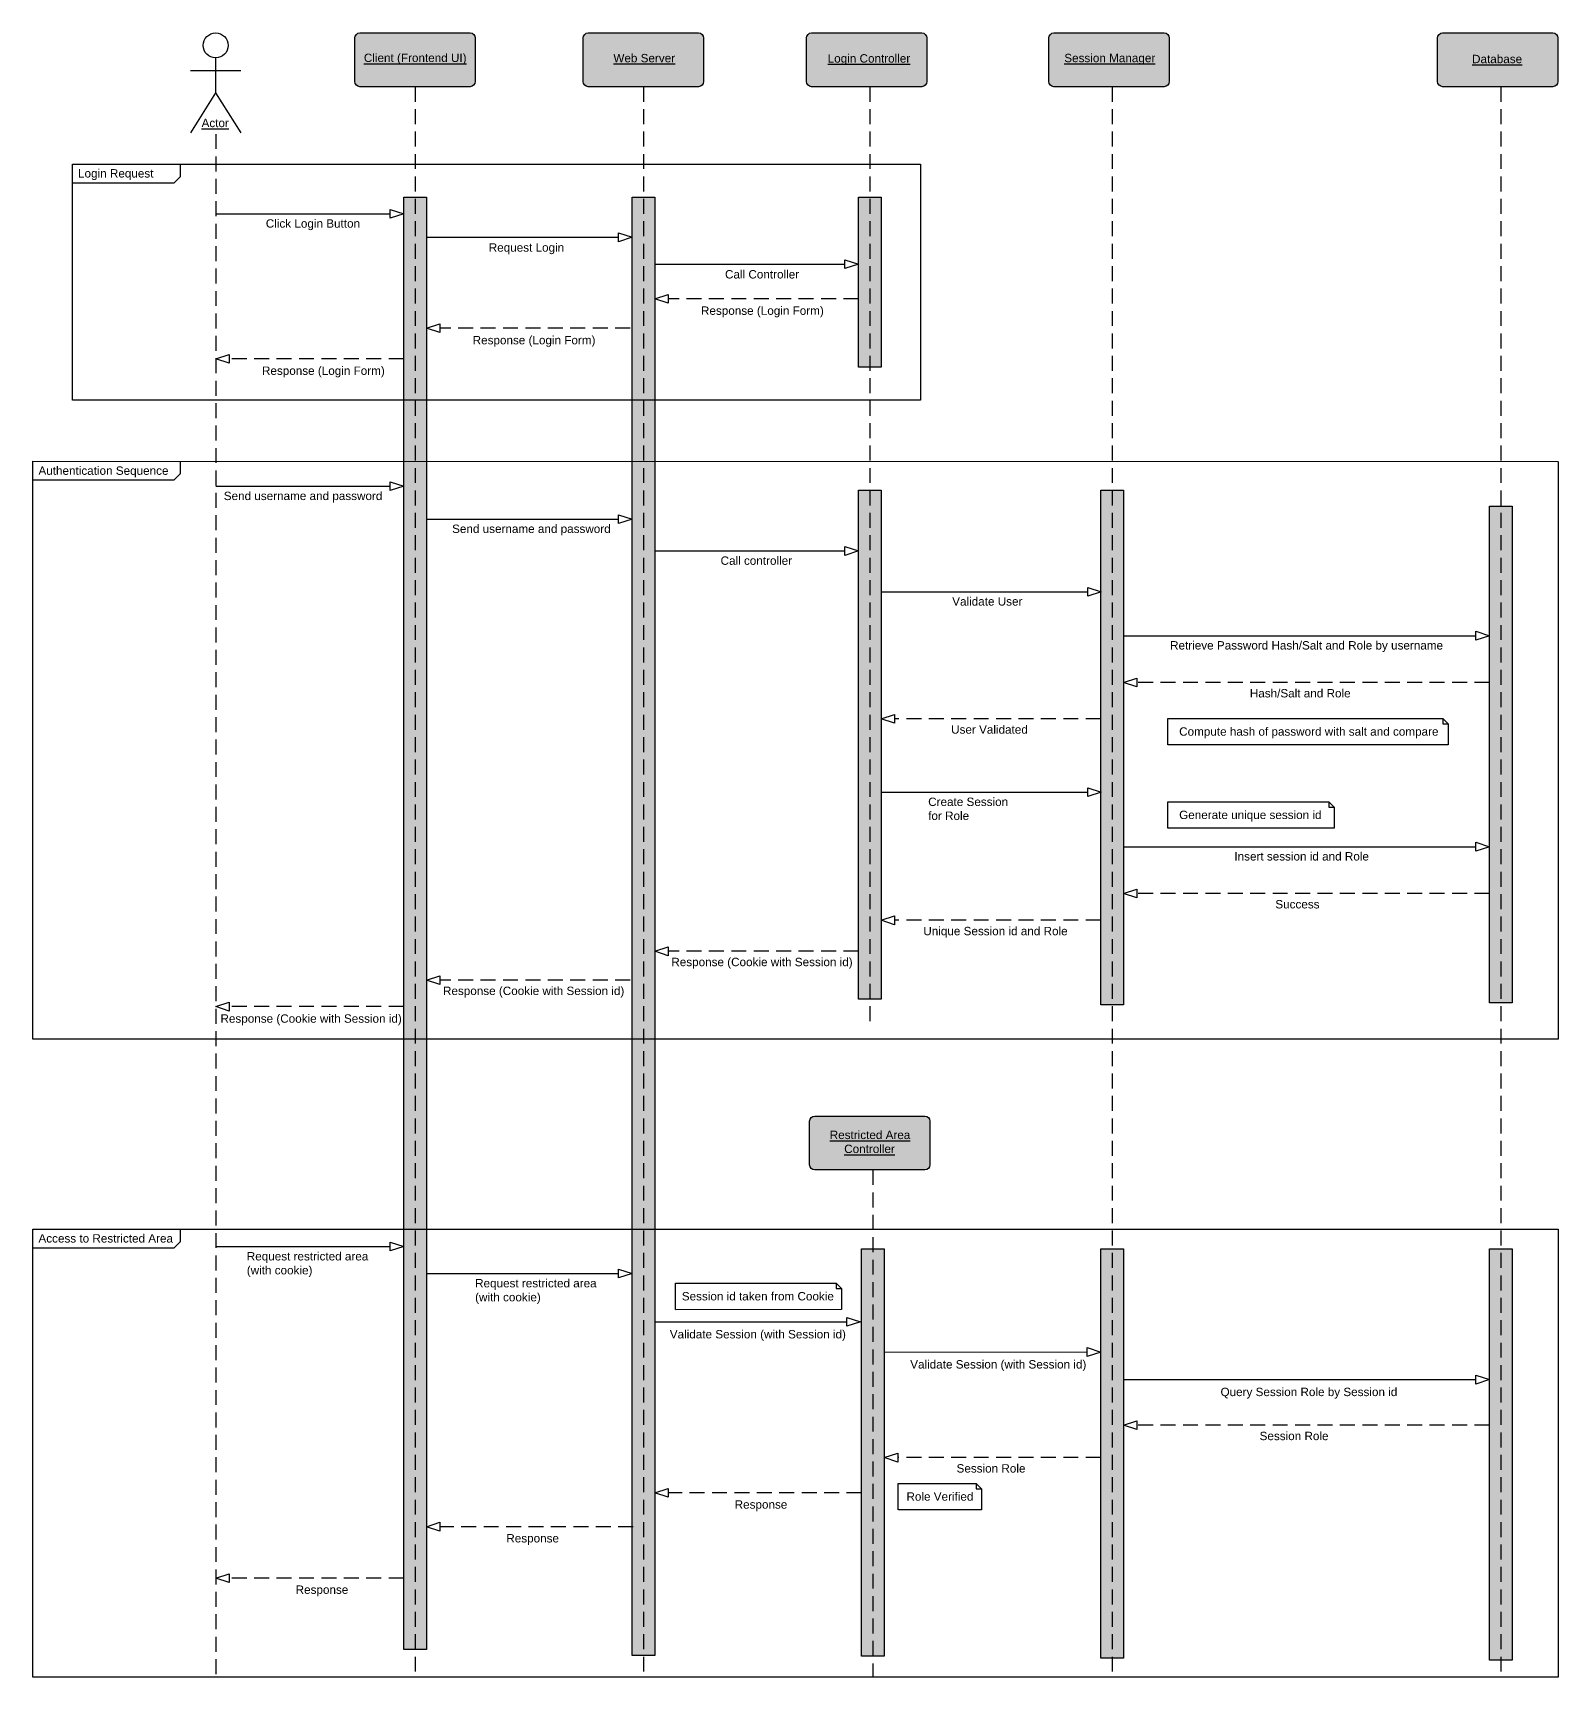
# Model space of a CAD drawing. Extents: x 417 to 2318, y -3 to 697.
# Drawn here: x 417 to 1055, y -3 to 685 of the extents above; entities that cross this region are included whole.
import ezdxf

# ---------------------------------------------------------------- set-up
doc = ezdxf.new("R2010")
doc.units = 0
doc.header["$MEASUREMENT"] = 0
doc.linetypes.add('HIDDEN2', pattern=[0.1875, 0.125, -0.0625])
doc.layers.add('Layer 1', color=7, linetype='Continuous')
doc.styles.add('ACANSTS', font='romans.shx')

# ---------------------------------------------------------------- blocks, each defined once
blk = doc.blocks.new('1')
at = {"layer": 'Layer 1'}
for p, q in [((1365.82, 577.91), (1720.36, 577.91)), ((1365.82, 479.24), (1365.82, 577.91)), ((1410.79, 577.91), (1410.79, 572.62)), ((1720.36, 577.91), (1720.36, 479.24)), ((1410.79, 572.62), (1408.15, 569.97)), ((1408.15, 569.97), (1365.82, 569.97)), ((1720.36, 479.24), (1365.82, 479.24))]:
    blk.add_line(p, q, dxfattribs=at)
blk = doc.blocks.new('2')
at = {"layer": 'Layer 1'}
for p, q in [((488.678118, 680.349543), (488.982538, 681.330152)), ((488.982538, 681.330152), (489.464249, 682.217745)), ((489.464249, 682.217745), (490.10226, 682.991236)), ((490.10226, 682.991236), (490.875581, 683.629542)), ((490.875581, 683.629542), (491.76322, 684.11158)), ((491.76322, 684.11158), (492.744186, 684.416263)), ((492.744186, 684.416263), (493.79749, 684.52251)), ((493.79749, 684.52251), (494.850033, 684.416372)), ((494.850033, 684.416372), (495.830642, 684.111952)), ((495.830642, 684.111952), (496.718235, 683.630241)), ((496.718235, 683.630241), (497.491726, 682.99223)), ((497.491726, 682.99223), (498.130032, 682.218909)), ((498.130032, 682.218909), (498.61207, 681.33127)), ((498.61207, 681.33127), (498.916753, 680.350304)), ((488.57198, 679.297), (488.678118, 680.349543)), ((488.678227, 678.243696), (488.57198, 679.297)), ((488.98291, 677.26273), (488.678227, 678.243696)), ((489.464948, 676.375091), (488.98291, 677.26273)), ((490.103254, 675.60177), (489.464948, 676.375091)), ((490.876745, 674.963759), (490.103254, 675.60177)), ((491.764338, 674.482048), (490.876745, 674.963759)), ((492.744947, 674.177628), (491.764338, 674.482048)), ((493.79749, 674.07149), (492.744947, 674.177628)), ((494.850033, 674.177737), (493.79749, 674.07149)), ((493.798, 674.071), (493.79802, 659.44195)), ((495.830642, 674.48242), (494.850033, 674.177737)), ((496.718235, 674.964458), (495.830642, 674.48242)), ((497.491726, 675.602764), (496.718235, 674.964458)), ((498.130032, 676.376255), (497.491726, 675.602764)), ((498.61207, 677.263848), (498.130032, 676.376255)), ((498.916753, 678.244457), (498.61207, 677.263848)), ((498.916753, 680.350304), (499.023, 679.297)), ((499.023, 679.297), (498.916753, 678.244457)), ((499.023, 679.297), (499.023, 679.297)), ((483.21472, 668.84795), (504.381, 668.848)), ((493.79802, 659.44195), (483.21472, 642.72035)), ((493.79802, 659.44195), (504.38132, 642.72035))]:
    blk.add_line(p, q, dxfattribs=at)
blk = doc.blocks.new('3')
at = {"layer": 'Layer 1'}
for p, q in [((-14.2, 591.96), (623.4, 591.95)), ((-14.2, 350.37), (-14.2, 591.96)), ((47.33, 591.95), (47.33, 586.66)), ((623.54, 591.95), (623.53, 350.37)), ((47.33, 586.66), (44.68, 584.02)), ((44.68, 584.02), (-14.2, 584.02)), ((623.54, 350.37), (-14.2, 350.37))]:
    blk.add_line(p, q, dxfattribs=at)

msp = doc.modelspace()

# ---------------------------------------------------------------- hatches: boundary and pattern name
at = {"linetype": 'Continuous'}
h = msp.add_hatch(color=9, dxfattribs=at)
h.dxf.hatch_style = 1
h.paths.add_polyline_path([(602.3, 682.4), (602.13, 683.21), (601.68, 683.89), (600.99, 684.35), (600.18, 684.51), (554.12, 684.51), (553.31, 684.35), (552.62, 683.89), (552.16, 683.21), (552, 682.4), (552, 664.14), (552.16, 663.33), (552.62, 662.65), (553.31, 662.19), (554.12, 662.03), (600.18, 662.02), (600.99, 662.19), (601.67, 662.64), (602.13, 663.33), (602.29, 664.14)])
h = msp.add_hatch(color=141, dxfattribs=at)
h.dxf.hatch_style = 1
h.paths.add_polyline_path([(697.77, 682.4), (697.61, 683.21), (697.15, 683.89), (696.46, 684.35), (695.65, 684.51), (649.59, 684.51), (648.78, 684.35), (648.09, 683.89), (647.64, 683.21), (647.48, 682.4), (647.48, 664.14), (647.64, 663.33), (648.1, 662.64), (648.78, 662.19), (649.59, 662.02), (695.65, 662.02), (696.46, 662.19), (697.15, 662.64), (697.61, 663.33), (697.77, 664.14)])
h = msp.add_hatch(color=9, dxfattribs=at)
h.dxf.hatch_style = 1
h.paths.add_polyline_path([(791.14, 682.4), (790.98, 683.21), (790.52, 683.89), (789.84, 684.35), (789.03, 684.51), (742.97, 684.51), (742.16, 684.35), (741.47, 683.89), (741.01, 683.21), (740.85, 682.4), (740.85, 664.14), (741.01, 663.33), (741.47, 662.64), (742.16, 662.19), (742.97, 662.02), (789.03, 662.02), (789.84, 662.19), (790.52, 662.64), (790.98, 663.33), (791.14, 664.14)])
h = msp.add_hatch(color=254, dxfattribs=at)
h.dxf.hatch_style = 1
h.paths.add_polyline_path([(892.47, 682.4), (892.3, 683.21), (891.85, 683.89), (891.16, 684.35), (890.35, 684.51), (844.29, 684.51), (843.48, 684.35), (842.79, 683.89), (842.33, 683.21), (842.17, 682.4), (842.17, 664.14), (842.33, 663.33), (842.79, 662.64), (843.48, 662.19), (844.29, 662.02), (890.35, 662.02), (891.16, 662.19), (891.85, 662.64), (892.3, 663.33), (892.47, 664.14)])
h = msp.add_hatch(color=241, dxfattribs=at)
h.dxf.hatch_style = 1
h.paths.add_polyline_path([(1054.98, 682.4), (1054.82, 683.21), (1054.36, 683.89), (1053.68, 684.35), (1052.87, 684.51), (1006.81, 684.51), (1006, 684.35), (1005.31, 683.89), (1004.85, 683.21), (1004.69, 682.4), (1004.69, 664.14), (1004.85, 663.33), (1005.31, 662.64), (1006, 662.19), (1006.81, 662.02), (1052.86, 662.02), (1053.67, 662.19), (1054.36, 662.64), (1054.82, 663.33), (1054.98, 664.14)])
h = msp.add_hatch(color=9, dxfattribs=at)
h.dxf.hatch_style = 1
h.paths.add_polyline_path([(572.41, 8.76), (581.89, 8.76), (581.89, 615.89), (572.41, 615.89)])
h = msp.add_hatch(color=141, dxfattribs=at)
h.dxf.hatch_style = 1
h.paths.add_polyline_path([(667.88, 6.33), (677.36, 6.33), (677.36, 615.89), (667.88, 615.89)])
h = msp.add_hatch(color=9, dxfattribs=at)
h.dxf.hatch_style = 1
h.paths.add_polyline_path([(762.55, 544.86), (772.03, 544.86), (772.03, 615.89), (762.55, 615.89)])
h = msp.add_hatch(color=9, dxfattribs=at)
h.dxf.hatch_style = 1
h.paths.add_polyline_path([(762.55, 280.58), (772.03, 280.58), (772.03, 493.41), (762.55, 493.41)])
h = msp.add_hatch(color=254, dxfattribs=at)
h.dxf.hatch_style = 1
h.paths.add_polyline_path([(863.87, 278.2), (873.36, 278.2), (873.36, 493.41), (863.87, 493.41)])
h = msp.add_hatch(color=241, dxfattribs=at)
h.dxf.hatch_style = 1
h.paths.add_polyline_path([(1026.39, 279.05), (1035.87, 279.05), (1035.87, 486.73), (1026.39, 486.73)])
h = msp.add_hatch(color=9, dxfattribs=at)
h.dxf.hatch_style = 1
h.paths.add_polyline_path([(792.44, 229.6), (792.28, 230.41), (791.82, 231.1), (791.13, 231.56), (790.32, 231.72), (744.26, 231.72), (743.45, 231.56), (742.77, 231.1), (742.31, 230.41), (742.15, 229.6), (742.15, 211.35), (742.31, 210.54), (742.77, 209.85), (743.45, 209.39), (744.26, 209.23), (790.32, 209.23), (791.13, 209.39), (791.82, 209.85), (792.28, 210.54), (792.44, 211.35)])
h = msp.add_hatch(color=9, dxfattribs=at)
h.dxf.hatch_style = 1
h.paths.add_polyline_path([(763.84, 6.06), (773.33, 6.06), (773.33, 176.32), (763.84, 176.32)])
h = msp.add_hatch(color=254, dxfattribs=at)
h.dxf.hatch_style = 1
h.paths.add_polyline_path([(863.87, 5.23), (873.36, 5.23), (873.36, 176.32), (863.87, 176.32)])
h = msp.add_hatch(color=241, dxfattribs=at)
h.dxf.hatch_style = 1
h.paths.add_polyline_path([(1026.39, 4.39), (1035.87, 4.39), (1035.87, 176.32), (1026.39, 176.32)])

# ---------------------------------------------------------------- linework, layer by layer
at = {"linetype": 'HIDDEN2', "ltscale": 50}
for p, q in [((577.15, 662.02), (577.15, -2.76)), ((672.62, 662.02), (672.62, -2.76)), ((767.29, 662.02), (767.29, 268.98)), ((868.61, 662.02), (868.61, -2.76)), ((1031.13, 662.02), (1031.13, -2.76)), ((493.8, 642.24), (493.8, -2.76)), ((768.59, 209.23), (768.59, -2.76))]:
    msp.add_line(p, q, dxfattribs=at)
at = {"linetype": 'Continuous'}
for points in [[(572.41, 615.89), (581.89, 615.89), (581.89, 8.76), (572.41, 8.76)], [(667.88, 615.89), (677.36, 615.89), (677.36, 6.33), (667.88, 6.33)], [(762.55, 615.89), (772.03, 615.89), (772.03, 544.86), (762.55, 544.86)], [(762.55, 493.41), (772.03, 493.41), (772.03, 280.58), (762.55, 280.58)], [(863.87, 493.41), (873.36, 493.41), (873.36, 278.2), (863.87, 278.2)], [(1026.39, 486.73), (1035.87, 486.73), (1035.87, 279.05), (1026.39, 279.05)], [(763.84, 176.32), (773.33, 176.32), (773.33, 6.06), (763.84, 6.06)], [(863.87, 176.32), (873.36, 176.32), (873.36, 5.23), (863.87, 5.23)], [(1026.39, 176.32), (1035.87, 176.32), (1035.87, 4.39), (1026.39, 4.39)]]:
    msp.add_lwpolyline(points, close=True, dxfattribs=at)
at = {"layer": 'Layer 1'}
for p, q in [((493.8, 608.89), (566.74, 608.9)), ((566.74, 607.06), (566.74, 610.73)), ((566.74, 610.73), (572.41, 608.89)), ((572.41, 608.89), (566.74, 607.06)), ((581.89, 599.07), (662.21, 599.07)), ((662.21, 597.23), (662.21, 600.91)), ((662.21, 600.91), (667.88, 599.07)), ((667.88, 599.07), (662.21, 597.23)), ((677.36, 587.86), (756.88, 587.86)), ((756.88, 586.02), (756.88, 589.7)), ((756.88, 589.7), (762.55, 587.86)), ((762.55, 587.86), (756.88, 586.02)), ((677.36, 573.4), (683.03, 575.23)), ((683.03, 571.56), (677.36, 573.4)), ((683.03, 575.23), (683.03, 571.56)), ((581.89, 561.08), (587.56, 562.92)), ((587.56, 559.24), (581.89, 561.08)), ((587.56, 562.92), (587.56, 559.24)), ((493.8, 548.3), (499.46, 550.14)), ((499.46, 550.14), (499.46, 546.46)), ((499.46, 546.46), (493.8, 548.3)), ((493.8, 495.03), (566.74, 495.03)), ((566.74, 493.19), (566.74, 496.87)), ((566.74, 496.87), (572.41, 495.03)), ((572.41, 495.03), (566.74, 493.19)), ((581.89, 481.28), (662.21, 481.28)), ((662.21, 479.44), (662.21, 483.12)), ((662.21, 483.12), (667.88, 481.28)), ((667.88, 481.28), (662.21, 479.44)), ((677.36, 467.97), (756.88, 467.97)), ((756.88, 466.13), (756.88, 469.81)), ((756.88, 469.81), (762.55, 467.97)), ((762.55, 467.97), (756.88, 466.13)), ((772.03, 450.92), (858.42, 450.92)), ((858.42, 449.08), (858.42, 452.76)), ((858.42, 452.76), (864.09, 450.92)), ((864.09, 450.92), (858.42, 449.08)), ((1020.72, 430.72), (1020.72, 434.4)), ((1020.72, 434.4), (1026.39, 432.56)), ((873.36, 432.56), (1020.72, 432.56)), ((1026.39, 432.56), (1020.72, 430.72)), ((873.36, 412.99), (879.02, 414.82)), ((879.02, 411.15), (873.36, 412.99)), ((879.02, 414.82), (879.02, 411.15)), ((772.03, 397.82), (777.7, 399.66)), ((777.7, 399.66), (777.7, 395.98)), ((777.7, 395.98), (772.03, 397.82)), ((891.96, 397.93), (1006.88, 397.93)), ((891.96, 386.91), (891.96, 397.93)), ((1006.88, 397.93), (1009.09, 395.72)), ((1006.89, 397.8), (1006.89, 395.72)), ((1006.89, 395.72), (1008.96, 395.72)), ((1009.09, 395.72), (1009.09, 386.91)), ((1009.09, 386.91), (891.96, 386.9)), ((772.03, 367.15), (858.42, 367.15)), ((858.42, 365.31), (858.42, 368.99)), ((858.42, 368.99), (864.09, 367.15)), ((864.09, 367.15), (858.42, 365.31)), ((891.96, 352.06), (891.97, 363.08)), ((891.97, 363.1), (959.19, 363.08)), ((959.19, 363.08), (961.4, 360.88)), ((959.19, 362.96), (959.19, 360.88)), ((959.19, 360.88), (961.27, 360.88)), ((961.4, 360.88), (961.4, 352.06)), ((961.4, 352.06), (891.96, 352.04)), ((873.36, 344.36), (1020.72, 344.36)), ((1020.72, 342.52), (1020.72, 346.2)), ((1020.72, 346.2), (1026.39, 344.36)), ((1026.39, 344.36), (1020.72, 342.52)), ((873.36, 324.79), (879.02, 326.63)), ((879.02, 322.95), (873.36, 324.79)), ((879.02, 326.63), (879.02, 322.95)), ((772.03, 313.58), (777.7, 315.42)), ((777.7, 311.74), (772.03, 313.58)), ((777.7, 315.42), (777.7, 311.74)), ((677.36, 300.64), (683.03, 302.48)), ((683.03, 302.48), (683.03, 298.8)), ((683.03, 298.8), (677.36, 300.64)), ((581.89, 288.59), (587.56, 290.42)), ((587.56, 290.42), (587.56, 286.75)), ((587.56, 286.75), (581.89, 288.59)), ((493.8, 277.51), (499.46, 279.35)), ((499.46, 275.67), (493.8, 277.51)), ((499.46, 279.35), (499.46, 275.67)), ((417.37, 184.52), (1055.1, 184.52)), ((417.37, -2.76), (417.37, 184.52)), ((478.9, 179.23), (476.25, 176.58)), ((478.9, 184.52), (478.9, 179.23)), ((566.74, 175.36), (566.74, 179.04)), ((566.74, 179.04), (572.41, 177.2)), ((1055.1, 184.52), (1055.1, -2.76)), ((476.25, 176.58), (417.37, 176.58)), ((493.8, 177.2), (566.74, 177.2)), ((572.41, 177.2), (566.74, 175.36)), ((581.89, 165.93), (662.21, 165.94)), ((662.21, 164.1), (662.21, 167.78)), ((662.21, 167.78), (667.88, 165.93)), ((667.88, 165.93), (662.21, 164.1)), ((686.02, 161.9), (753.25, 161.88)), ((686.02, 150.86), (686.02, 161.88)), ((753.25, 161.88), (755.45, 159.68)), ((753.25, 161.76), (753.25, 159.68)), ((753.25, 159.68), (755.33, 159.68)), ((755.45, 159.68), (755.45, 150.86)), ((677.36, 145.72), (757.68, 145.72)), ((755.45, 150.86), (686.02, 150.83)), ((757.68, 143.88), (757.68, 147.56)), ((757.68, 147.56), (763.35, 145.72)), ((763.35, 145.72), (757.68, 143.88)), ((773.33, 133.13), (858.2, 133.14)), ((858.2, 131.3), (858.2, 134.97)), ((858.2, 134.97), (863.87, 133.13)), ((863.87, 133.13), (858.2, 131.3)), ((873.36, 121.6), (1020.72, 121.6)), ((1020.72, 119.76), (1020.72, 123.44)), ((1020.72, 123.44), (1026.39, 121.6)), ((1026.39, 121.6), (1020.72, 119.76)), ((873.36, 102.53), (879.02, 104.36)), ((879.02, 104.36), (879.02, 100.68)), ((879.02, 100.68), (873.36, 102.53)), ((773.33, 88.98), (778.99, 90.81)), ((778.99, 90.81), (778.99, 87.14)), ((778.99, 87.14), (773.33, 88.98)), ((677.36, 74.23), (683.03, 76.07)), ((683.03, 76.07), (683.03, 72.39)), ((779.18, 78.17), (811.8, 78.16)), ((779.18, 67.14), (779.18, 78.16)), ((811.8, 78.16), (814.01, 75.96)), ((811.81, 78.04), (811.81, 75.96)), ((811.81, 75.96), (813.88, 75.96)), ((814.01, 75.96), (814.01, 67.14)), ((683.03, 72.39), (677.36, 74.23)), ((581.89, 60.1), (587.56, 61.94)), ((587.56, 61.94), (587.56, 58.26)), ((814.01, 67.14), (779.29, 67.13)), ((587.56, 58.26), (581.89, 60.1)), ((493.8, 38.61), (499.46, 40.45)), ((499.46, 36.77), (493.8, 38.61)), ((499.46, 40.45), (499.46, 36.77)), ((1055.1, -2.76), (417.37, -2.76))]:
    msp.add_line(p, q, dxfattribs=at)
at = {"layer": 'Layer 1', "linetype": 'HIDDEN2', "ltscale": 50}
for p, q in [((762.55, 573.4), (683.03, 573.39)), ((667.08, 561.08), (587.56, 561.08)), ((572.41, 548.3), (499.46, 548.3)), ((1026.39, 412.99), (879.02, 412.98)), ((863.87, 397.82), (777.7, 397.82)), ((1026.39, 324.79), (879.02, 324.79)), ((863.87, 313.58), (777.7, 313.58)), ((762.55, 300.64), (683.03, 300.64)), ((667.08, 288.58), (587.56, 288.58)), ((572.41, 277.51), (499.46, 277.51)), ((1026.39, 102.53), (879.02, 102.52)), ((863.87, 88.98), (778.99, 88.97)), ((763.84, 74.23), (683.03, 74.23)), ((668.37, 60.1), (587.56, 60.1)), ((572.41, 38.61), (499.46, 38.61))]:
    msp.add_line(p, q, dxfattribs=at)
at = {"layer": 'Layer 1'}
for points in [[(600.99, 684.35), (601.68, 683.89), (602.13, 683.21), (602.3, 682.4), (602.29, 664.14), (602.13, 663.33), (601.67, 662.64), (600.99, 662.19), (600.18, 662.02), (554.12, 662.03), (553.31, 662.19), (552.62, 662.65), (552.16, 663.33), (552, 664.14), (552, 682.4), (552.16, 683.21), (552.62, 683.89), (553.31, 684.35), (554.12, 684.51), (600.18, 684.51)], [(696.46, 684.35), (697.15, 683.89), (697.61, 683.21), (697.77, 682.4), (697.77, 664.14), (697.61, 663.33), (697.15, 662.64), (696.46, 662.19), (695.65, 662.02), (649.59, 662.02), (648.78, 662.19), (648.1, 662.64), (647.64, 663.33), (647.48, 664.14), (647.48, 682.4), (647.64, 683.21), (648.09, 683.89), (648.78, 684.35), (649.59, 684.51), (695.65, 684.51)], [(789.84, 684.35), (790.52, 683.89), (790.98, 683.21), (791.14, 682.4), (791.14, 664.14), (790.98, 663.33), (790.52, 662.64), (789.84, 662.19), (789.03, 662.02), (742.97, 662.02), (742.16, 662.19), (741.47, 662.64), (741.01, 663.33), (740.85, 664.14), (740.85, 682.4), (741.01, 683.21), (741.47, 683.89), (742.16, 684.35), (742.97, 684.51), (789.03, 684.51)], [(891.16, 684.35), (891.85, 683.89), (892.3, 683.21), (892.47, 682.4), (892.47, 664.14), (892.3, 663.33), (891.85, 662.64), (891.16, 662.19), (890.35, 662.02), (844.29, 662.02), (843.48, 662.19), (842.79, 662.64), (842.33, 663.33), (842.17, 664.14), (842.17, 682.4), (842.33, 683.21), (842.79, 683.89), (843.48, 684.35), (844.29, 684.51), (890.35, 684.51)], [(1053.68, 684.35), (1054.36, 683.89), (1054.82, 683.21), (1054.98, 682.4), (1054.98, 664.14), (1054.82, 663.33), (1054.36, 662.64), (1053.67, 662.19), (1052.86, 662.02), (1006.81, 662.02), (1006, 662.19), (1005.31, 662.64), (1004.85, 663.33), (1004.69, 664.14), (1004.69, 682.4), (1004.85, 683.21), (1005.31, 683.89), (1006, 684.35), (1006.81, 684.51), (1052.87, 684.51)], [(791.13, 231.56), (791.82, 231.1), (792.28, 230.41), (792.44, 229.6), (792.44, 211.35), (792.28, 210.54), (791.82, 209.85), (791.13, 209.39), (790.32, 209.23), (744.26, 209.23), (743.45, 209.39), (742.77, 209.85), (742.31, 210.54), (742.15, 211.35), (742.15, 229.6), (742.31, 230.41), (742.77, 231.1), (743.45, 231.56), (744.26, 231.72), (790.32, 231.72)]]:
    msp.add_lwpolyline(points, close=True, dxfattribs=at)

# ---------------------------------------------------------------- block references
at = {"linetype": 'Continuous'}
for name, p in [('2', (0, 0)), ('1', (-931.9, 51.8)), ('3', (431.57, -86.52))]:
    msp.add_blockref(name, p, dxfattribs=at)

# ---------------------------------------------------------------- texts
at = {"linetype": 'Continuous', "char_height": 3.5, "attachment_point": 1, "style": 'ACANSTS'}
for s, width, insert in [('{\\fArial|b0|i0|c0|p34;\\LClient (Frontend UI)}', 44.0467, (555.77, 675.85)), ('{\\fArial|b0|i0|c0|p34;\\LWeb Server}', 26.7323, (660.09, 675.73)), ('{\\fArial|b0|i0|c0|p34;\\W1.2717;\\L \\W1;Login Controller}', 37.6816, (747.97, 675.61)), ('{\\fArial|b0|i0|c0|p34;\\LSession Manager }', 41.0838, (848.62, 675.77)), ('{\\fArial|b0|i0|c0|p34;\\LDatabase}', 22.0562, (1019.12, 675.36)), ('{\\fArial|b0|i0|c0|p34;\\LActor}', 13.698, (487.91, 648.62)), ('{\\fArial|b0|i0|c0|p34;Login Request}', 44.0467, (436.26, 627.56)), ('{\\fArial|b0|i0|c0|p34;Click Login Button}', 44.0467, (514.77, 606.61)), ('{\\fArial|b0|i0|c0|p34;Request Login}', 32.6473, (607.98, 596.57)), ('{\\fArial|b0|i0|c0|p34;Call Controller}', 32.6473, (706.77, 585.36)), ('{\\fArial|b0|i0|c0|p34;Response (Login Form)}', 52.6133, (696.72, 570.17)), ('{\\fArial|b0|i0|c0|p34;Response (Login Form)}', 52.6133, (601.25, 557.85)), ('{\\fArial|b0|i0|c0|p34;Response (Login Form)}', 52.6133, (513.16, 545.07)), ('{\\fArial|b0|i0|c0|p34;Authentication Sequence}', 57.9681, (419.71, 503.29)), ('{\\fArial|b0|i0|c0|p34;Send username and password}', 65.6697, (497.19, 492.74)), ('{\\fArial|b0|i0|c0|p34;Send username and password}', 65.6697, (592.66, 478.99)), ('{\\fArial|b0|i0|c0|p34;Call controller}', 33.4002, (704.91, 465.68)), ('{\\fArial|b0|i0|c0|p34;Validate User}', 33.4002, (801.76, 448.63)), ('{\\fArial|b0|i0|c0|p34;Retrieve Password Hash/Salt and Role by username }', 116.4671, (892.86, 430.27)), ('{\\fArial|b0|i0|c0|p34;Hash/Salt and Role}', 45.2486, (926.21, 410.25)), ('{\\fArial|b0|i0|c0|p34;User Validated}', 36.0622, (801.31, 395.09)), ('{\\fArial|b0|i0|c0|p34;Compute hash of password with salt and compare}', 116.4671, (896.65, 394.25)), ('{\\fArial|b0|i0|c0|p34;Generate unique session id}', 116.4671, (896.65, 359.41)), ('{\\fArial|b0|i0|c0|p34;Insert session id and Role }', 60.4215, (919.74, 342.07)), ('{\\fArial|b0|i0|c0|p34;Success}', 25.7992, (936.86, 322.05)), ('{\\fArial|b0|i0|c0|p34;Unique Session id and Role}', 65.094, (789.68, 310.84)), ('{\\fArial|b0|i0|c0|p34;Response (Cookie with Session id)}', 77.0694, (684.32, 297.91)), ('{\\fArial|b0|i0|c0|p34;Response (Cookie with Session id)}', 77.0694, (588.85, 285.85)), ('{\\fArial|b0|i0|c0|p34;Response (Cookie with Session id)}', 77.0694, (495.81, 274.27)), ('{\\fArial|b0|i0|c0|p34;\\W1.68471;\\L \\W1;Restricted Area \\P{\\W6.132864; }Controller}', 37.6816, (748.27, 225.64)), ('{\\fArial|b0|i0|c0|p34;Access to Restricted Area}', 57.9681, (419.71, 182.38)), ('{\\fArial|b0|i0|c0|p34;Request restricted area (with cookie)}', 52.063, (506.81, 174.91)), ('{\\fArial|b0|i0|c0|p34;Request restricted area (with cookie)}', 52.063, (602.28, 163.65)), ('{\\fArial|b0|i0|c0|p34;Session id taken from Cookie}', 116.4671, (688.7, 158.2)), ('{\\fArial|b0|i0|c0|p34;Validate Session (with Session id)}', 78.5219, (683.68, 142.32)), ('{\\fArial|b0|i0|c0|p34;Validate Session (with Session id)}', 78.5219, (784.2, 129.73)), ('{\\fArial|b0|i0|c0|p34;Query Session Role by Session id}', 78.5219, (913.95, 118.2)), ('{\\fArial|b0|i0|c0|p34;Session Role}', 36.6658, (930.29, 99.79)), ('{\\fArial|b0|i0|c0|p34;Session Role}', 36.6658, (803.58, 86.24)), ('{\\fArial|b0|i0|c0|p34;Response}', 36.6658, (710.8, 71.16)), ('{\\fArial|b0|i0|c0|p34;Role Verified}', 30.9075, (782.63, 74.49)), ('{\\fArial|b0|i0|c0|p34;Response}', 36.6658, (615.33, 57.03)), ('{\\fArial|b0|i0|c0|p34;Response}', 36.6658, (527.24, 35.54))]:
    msp.add_mtext_dynamic_manual_height_columns(s, width=width, gutter_width=1, heights=[0], dxfattribs=dict(at, insert=insert))
at = {"linetype": 'Continuous'}
note = msp.add_mtext_dynamic_manual_height_columns('{\\fArial|b0|i0|c0|p34;Create Session }', width=33.4002, gutter_width=0, heights=[9.51, 0], dxfattribs=dict(at, insert=(791.72, 364.87), char_height=3.5, attachment_point=1, style='ACANSTS'))
for column, words in zip(note.columns.linked_columns, ['{\\fArial|b0|i0|c0|p34;for Role}']):
    column.text = words

doc.saveas('drawing.dxf')
